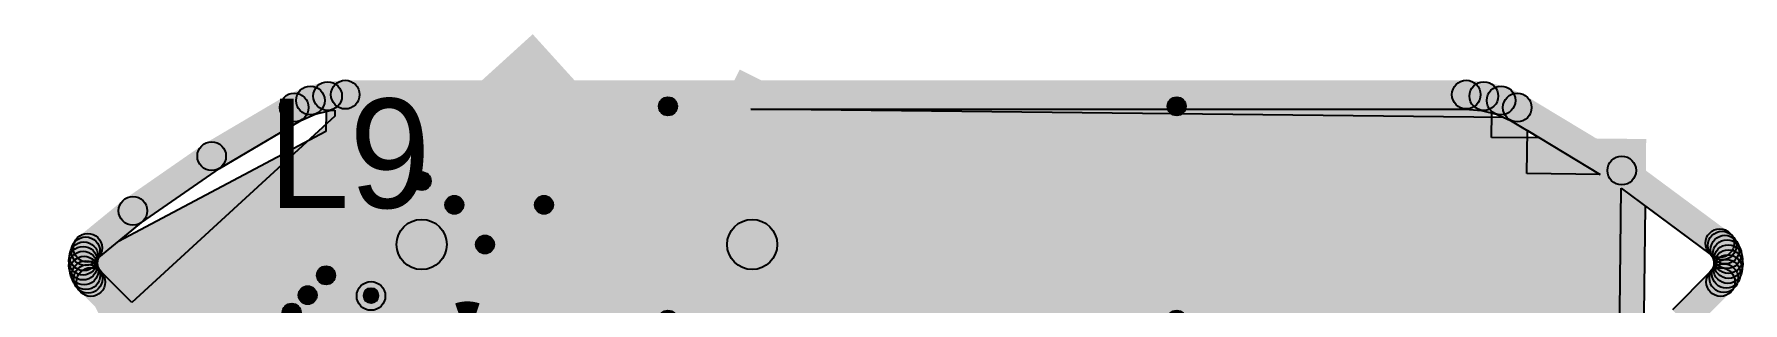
# Model space of a CAD drawing. Header units: millimetres. Extents: x -1.43 to 1.09, y -0.91 to 0.99.
# Drawn here: x -1.206 to -0.267, y 0.325 to 0.473 of the extents above; entities that cross this region are included whole.
import ezdxf

# ---------------------------------------------------------------- set-up
doc = ezdxf.new("R2010")
doc.units = ezdxf.units.MM
doc.header["$MEASUREMENT"] = 0
for name, color, linetype in [('InternalPlane1', 76, 'Continuous'), ('InternalPlane2', 16, 'Continuous'), ('KeepOutLayer', 6, 'Continuous'), ('TopLayer', 1, 'Continuous'), ('TopOverlay', 2, 'Continuous'), ('TopPaste', 8, 'Continuous'), ('TopSolder', 216, 'Continuous')]:
    doc.layers.add(name, color=color, linetype=linetype)

# ---------------------------------------------------------------- blocks, each defined once
blk = doc.blocks.new('P________0402__1005__3')
at = {"layer": 'TopLayer'}
for points in [[(-0.0315, 0.01181), (-0.00787, 0.01181), (-0.00787, -0.01181), (-0.0315, -0.01181)], [(0.00787, 0.01181), (0.0315, 0.01181), (0.0315, -0.01181), (0.00787, -0.01181)]]:
    blk.add_hatch(color=1, dxfattribs=at).paths.add_polyline_path(points)
at = {"layer": 'TopOverlay'}
h = blk.add_hatch(color=2, dxfattribs=at)
edge = h.paths.add_edge_path()
edge.add_arc((-0.04429, 0.02461), 0.005, 0, 360)
h = blk.add_hatch(color=2, dxfattribs=at)
edge = h.paths.add_edge_path()
edge.add_arc((-0.04429, 0.02461), 0.005, 0, 360)
for points in [[(0.04429, 0.02961), (0.04429, 0.01961), (-0.04429, 0.01961), (-0.04429, 0.02961)], [(-0.04929, 0.02461), (-0.03929, 0.02461), (-0.03929, -0.02461), (-0.04929, -0.02461)], [(0.03929, 0.02461), (0.04929, 0.02461), (0.04929, -0.02461), (0.03929, -0.02461)], [(0.04429, -0.01961), (0.04429, -0.02961), (-0.04429, -0.02961), (-0.04429, -0.01961)]]:
    blk.add_hatch(color=2, dxfattribs=at).paths.add_polyline_path(points)
h = blk.add_hatch(color=2, dxfattribs=at)
edge = h.paths.add_edge_path()
edge.add_arc((0.04429, 0.02461), 0.005, 0, 360)
h = blk.add_hatch(color=2, dxfattribs=at)
edge = h.paths.add_edge_path()
edge.add_arc((0.04429, 0.02461), 0.005, 0, 360)
h = blk.add_hatch(color=2, dxfattribs=at)
edge = h.paths.add_edge_path()
edge.add_arc((-0.04429, -0.02461), 0.005, 0, 360)
h = blk.add_hatch(color=2, dxfattribs=at)
edge = h.paths.add_edge_path()
edge.add_arc((-0.04429, -0.02461), 0.005, 0, 360)
h = blk.add_hatch(color=2, dxfattribs=at)
edge = h.paths.add_edge_path()
edge.add_arc((0.04429, -0.02461), 0.005, 0, 360)
h = blk.add_hatch(color=2, dxfattribs=at)
edge = h.paths.add_edge_path()
edge.add_arc((0.04429, -0.02461), 0.005, 0, 360)
at = {"layer": 'TopPaste'}
for points in [[(-0.0315, 0.01181), (-0.00787, 0.01181), (-0.00787, -0.01181), (-0.0315, -0.01181)], [(0.00787, 0.01181), (0.0315, 0.01181), (0.0315, -0.01181), (0.00787, -0.01181)]]:
    blk.add_hatch(color=8, dxfattribs=at).paths.add_polyline_path(points)
at = {"layer": 'TopSolder'}
for points in [[(-0.0315, 0.01181), (-0.00787, 0.01181), (-0.00787, -0.01181), (-0.0315, -0.01181)], [(0.00787, 0.01181), (0.0315, 0.01181), (0.0315, -0.01181), (0.00787, -0.01181)]]:
    blk.add_hatch(color=216, dxfattribs=at).paths.add_polyline_path(points)
at = {"layer": 'TopOverlay'}
for centre in [(-0.04429, 0.02461), (-0.04429, 0.02461), (0.04429, 0.02461), (0.04429, 0.02461), (-0.04429, -0.02461), (-0.04429, -0.02461), (0.04429, -0.02461), (0.04429, -0.02461)]:
    blk.add_circle(centre, 0.005, dxfattribs=at)
blk = doc.blocks.new('P________0402__1005__17')
at = {"layer": 'TopLayer'}
for points in [[(-0.0315, 0.01181), (-0.00787, 0.01181), (-0.00787, -0.01181), (-0.0315, -0.01181)], [(0.00787, 0.01181), (0.0315, 0.01181), (0.0315, -0.01181), (0.00787, -0.01181)]]:
    blk.add_hatch(color=1, dxfattribs=at).paths.add_polyline_path(points)
at = {"layer": 'TopOverlay'}
h = blk.add_hatch(color=2, dxfattribs=at)
edge = h.paths.add_edge_path()
edge.add_arc((-0.04429, 0.02461), 0.005, 0, 360)
h = blk.add_hatch(color=2, dxfattribs=at)
edge = h.paths.add_edge_path()
edge.add_arc((-0.04429, 0.02461), 0.005, 0, 360)
for points in [[(-0.04429, 0.01961), (-0.04429, 0.02961), (0.04429, 0.02961), (0.04429, 0.01961)], [(-0.04929, 0.02461), (-0.03929, 0.02461), (-0.03929, -0.02461), (-0.04929, -0.02461)], [(0.03929, 0.02461), (0.04929, 0.02461), (0.04929, -0.02461), (0.03929, -0.02461)], [(-0.04429, -0.02961), (-0.04429, -0.01961), (0.04429, -0.01961), (0.04429, -0.02961)]]:
    blk.add_hatch(color=2, dxfattribs=at).paths.add_polyline_path(points)
h = blk.add_hatch(color=2, dxfattribs=at)
edge = h.paths.add_edge_path()
edge.add_arc((0.04429, 0.02461), 0.005, 0, 360)
h = blk.add_hatch(color=2, dxfattribs=at)
edge = h.paths.add_edge_path()
edge.add_arc((0.04429, 0.02461), 0.005, 0, 360)
h = blk.add_hatch(color=2, dxfattribs=at)
edge = h.paths.add_edge_path()
edge.add_arc((-0.04429, -0.02461), 0.005, 0, 360)
h = blk.add_hatch(color=2, dxfattribs=at)
edge = h.paths.add_edge_path()
edge.add_arc((-0.04429, -0.02461), 0.005, 0, 360)
h = blk.add_hatch(color=2, dxfattribs=at)
edge = h.paths.add_edge_path()
edge.add_arc((0.04429, -0.02461), 0.005, 0, 360)
h = blk.add_hatch(color=2, dxfattribs=at)
edge = h.paths.add_edge_path()
edge.add_arc((0.04429, -0.02461), 0.005, 0, 360)
at = {"layer": 'TopPaste'}
for points in [[(-0.0315, 0.01181), (-0.00787, 0.01181), (-0.00787, -0.01181), (-0.0315, -0.01181)], [(0.00787, 0.01181), (0.0315, 0.01181), (0.0315, -0.01181), (0.00787, -0.01181)]]:
    blk.add_hatch(color=8, dxfattribs=at).paths.add_polyline_path(points)
at = {"layer": 'TopSolder'}
for points in [[(-0.0315, 0.01181), (-0.00787, 0.01181), (-0.00787, -0.01181), (-0.0315, -0.01181)], [(0.00787, 0.01181), (0.0315, 0.01181), (0.0315, -0.01181), (0.00787, -0.01181)]]:
    blk.add_hatch(color=216, dxfattribs=at).paths.add_polyline_path(points)
at = {"layer": 'TopOverlay'}
for centre in [(-0.04429, 0.02461), (-0.04429, 0.02461), (0.04429, 0.02461), (0.04429, 0.02461), (-0.04429, -0.02461), (-0.04429, -0.02461), (0.04429, -0.02461), (0.04429, -0.02461)]:
    blk.add_circle(centre, 0.005, dxfattribs=at)
blk = doc.blocks.new('P________0402__1005__18')
at = {"layer": 'TopLayer'}
for points in [[(-0.0315, 0.01181), (-0.00787, 0.01181), (-0.00787, -0.01181), (-0.0315, -0.01181)], [(0.00787, 0.01181), (0.0315, 0.01181), (0.0315, -0.01181), (0.00787, -0.01181)]]:
    blk.add_hatch(color=1, dxfattribs=at).paths.add_polyline_path(points)
at = {"layer": 'TopOverlay'}
h = blk.add_hatch(color=2, dxfattribs=at)
edge = h.paths.add_edge_path()
edge.add_arc((-0.04429, 0.02461), 0.005, 0, 360)
h = blk.add_hatch(color=2, dxfattribs=at)
edge = h.paths.add_edge_path()
edge.add_arc((-0.04429, 0.02461), 0.005, 0, 360)
for points in [[(0.04429, 0.02961), (0.04429, 0.01961), (-0.04429, 0.01961), (-0.04429, 0.02961)], [(-0.03929, -0.02461), (-0.04929, -0.02461), (-0.04929, 0.02461), (-0.03929, 0.02461)], [(0.04929, -0.02461), (0.03929, -0.02461), (0.03929, 0.02461), (0.04929, 0.02461)], [(0.04429, -0.01961), (0.04429, -0.02961), (-0.04429, -0.02961), (-0.04429, -0.01961)]]:
    blk.add_hatch(color=2, dxfattribs=at).paths.add_polyline_path(points)
h = blk.add_hatch(color=2, dxfattribs=at)
edge = h.paths.add_edge_path()
edge.add_arc((0.04429, 0.02461), 0.005, 0, 360)
h = blk.add_hatch(color=2, dxfattribs=at)
edge = h.paths.add_edge_path()
edge.add_arc((0.04429, 0.02461), 0.005, 0, 360)
h = blk.add_hatch(color=2, dxfattribs=at)
edge = h.paths.add_edge_path()
edge.add_arc((-0.04429, -0.02461), 0.005, 0, 360)
h = blk.add_hatch(color=2, dxfattribs=at)
edge = h.paths.add_edge_path()
edge.add_arc((-0.04429, -0.02461), 0.005, 0, 360)
h = blk.add_hatch(color=2, dxfattribs=at)
edge = h.paths.add_edge_path()
edge.add_arc((0.04429, -0.02461), 0.005, 0, 360)
h = blk.add_hatch(color=2, dxfattribs=at)
edge = h.paths.add_edge_path()
edge.add_arc((0.04429, -0.02461), 0.005, 0, 360)
at = {"layer": 'TopPaste'}
for points in [[(-0.0315, 0.01181), (-0.00787, 0.01181), (-0.00787, -0.01181), (-0.0315, -0.01181)], [(0.00787, 0.01181), (0.0315, 0.01181), (0.0315, -0.01181), (0.00787, -0.01181)]]:
    blk.add_hatch(color=8, dxfattribs=at).paths.add_polyline_path(points)
at = {"layer": 'TopSolder'}
for points in [[(-0.0315, 0.01181), (-0.00787, 0.01181), (-0.00787, -0.01181), (-0.0315, -0.01181)], [(0.00787, 0.01181), (0.0315, 0.01181), (0.0315, -0.01181), (0.00787, -0.01181)]]:
    blk.add_hatch(color=216, dxfattribs=at).paths.add_polyline_path(points)
at = {"layer": 'TopOverlay'}
for centre in [(-0.04429, 0.02461), (-0.04429, 0.02461), (0.04429, 0.02461), (0.04429, 0.02461), (-0.04429, -0.02461), (-0.04429, -0.02461), (0.04429, -0.02461), (0.04429, -0.02461)]:
    blk.add_circle(centre, 0.005, dxfattribs=at)
blk = doc.blocks.new('P________0402__1005__36')
at = {"layer": 'TopLayer'}
for points in [[(-0.0315, 0.01181), (-0.00787, 0.01181), (-0.00787, -0.01181), (-0.0315, -0.01181)], [(0.00787, 0.01181), (0.0315, 0.01181), (0.0315, -0.01181), (0.00787, -0.01181)]]:
    blk.add_hatch(color=1, dxfattribs=at).paths.add_polyline_path(points)
at = {"layer": 'TopOverlay'}
h = blk.add_hatch(color=2, dxfattribs=at)
edge = h.paths.add_edge_path()
edge.add_arc((-0.04429, 0.02461), 0.005, 0, 360)
h = blk.add_hatch(color=2, dxfattribs=at)
edge = h.paths.add_edge_path()
edge.add_arc((-0.04429, 0.02461), 0.005, 0, 360)
for points in [[(0.04429, 0.02961), (0.04429, 0.01961), (-0.04429, 0.01961), (-0.04429, 0.02961)], [(-0.03929, -0.02461), (-0.04929, -0.02461), (-0.04929, 0.02461), (-0.03929, 0.02461)], [(0.04929, -0.02461), (0.03929, -0.02461), (0.03929, 0.02461), (0.04929, 0.02461)], [(0.04429, -0.01961), (0.04429, -0.02961), (-0.04429, -0.02961), (-0.04429, -0.01961)]]:
    blk.add_hatch(color=2, dxfattribs=at).paths.add_polyline_path(points)
h = blk.add_hatch(color=2, dxfattribs=at)
edge = h.paths.add_edge_path()
edge.add_arc((0.04429, 0.02461), 0.005, 0, 360)
h = blk.add_hatch(color=2, dxfattribs=at)
edge = h.paths.add_edge_path()
edge.add_arc((0.04429, 0.02461), 0.005, 0, 360)
h = blk.add_hatch(color=2, dxfattribs=at)
edge = h.paths.add_edge_path()
edge.add_arc((-0.04429, -0.02461), 0.005, 0, 360)
h = blk.add_hatch(color=2, dxfattribs=at)
edge = h.paths.add_edge_path()
edge.add_arc((-0.04429, -0.02461), 0.005, 0, 360)
h = blk.add_hatch(color=2, dxfattribs=at)
edge = h.paths.add_edge_path()
edge.add_arc((0.04429, -0.02461), 0.005, 0, 360)
h = blk.add_hatch(color=2, dxfattribs=at)
edge = h.paths.add_edge_path()
edge.add_arc((0.04429, -0.02461), 0.005, 0, 360)
at = {"layer": 'TopPaste'}
for points in [[(-0.0315, 0.01181), (-0.00787, 0.01181), (-0.00787, -0.01181), (-0.0315, -0.01181)], [(0.00787, 0.01181), (0.0315, 0.01181), (0.0315, -0.01181), (0.00787, -0.01181)]]:
    blk.add_hatch(color=8, dxfattribs=at).paths.add_polyline_path(points)
at = {"layer": 'TopSolder'}
for points in [[(-0.0315, 0.01181), (-0.00787, 0.01181), (-0.00787, -0.01181), (-0.0315, -0.01181)], [(0.00787, 0.01181), (0.0315, 0.01181), (0.0315, -0.01181), (0.00787, -0.01181)]]:
    blk.add_hatch(color=216, dxfattribs=at).paths.add_polyline_path(points)
at = {"layer": 'TopOverlay'}
for centre in [(-0.04429, 0.02461), (-0.04429, 0.02461), (0.04429, 0.02461), (0.04429, 0.02461), (-0.04429, -0.02461), (-0.04429, -0.02461), (0.04429, -0.02461), (0.04429, -0.02461)]:
    blk.add_circle(centre, 0.005, dxfattribs=at)
blk = doc.blocks.new('_____________________58')
at = {"layer": 'TopLayer'}
for points in [[(-0.12992, 0.05118), (-0.07087, 0.05118), (-0.07087, -0.05118), (-0.12992, -0.05118)], [(0.07087, 0.05118), (0.12992, 0.05118), (0.12992, -0.05118), (0.07087, -0.05118)]]:
    blk.add_hatch(color=1, dxfattribs=at).paths.add_polyline_path(points)
at = {"layer": 'TopOverlay'}
h = blk.add_hatch(color=2, dxfattribs=at)
edge = h.paths.add_edge_path()
edge.add_arc((-0.13976, 0.05807), 0.005, 0, 360)
h = blk.add_hatch(color=2, dxfattribs=at)
edge = h.paths.add_edge_path()
edge.add_arc((-0.13976, 0.05807), 0.005, 0, 360)
for points in [[(-0.13476, -0.05906), (-0.14476, -0.05906), (-0.14476, 0.05807), (-0.13476, 0.05807)], [(-0.13976, 0.05307), (-0.13976, 0.06307), (0.13976, 0.06307), (0.13976, 0.05307)], [(0.14476, -0.05906), (0.13476, -0.05906), (0.13476, 0.05807), (0.14476, 0.05807)], [(-0.13976, -0.06406), (-0.13976, -0.05406), (0.13976, -0.05406), (0.13976, -0.06406)]]:
    blk.add_hatch(color=2, dxfattribs=at).paths.add_polyline_path(points)
h = blk.add_hatch(color=2, dxfattribs=at)
edge = h.paths.add_edge_path()
edge.add_arc((0.13976, 0.05807), 0.005, 0, 360)
h = blk.add_hatch(color=2, dxfattribs=at)
edge = h.paths.add_edge_path()
edge.add_arc((0.13976, 0.05807), 0.005, 0, 360)
h = blk.add_hatch(color=2, dxfattribs=at)
edge = h.paths.add_edge_path()
edge.add_arc((-0.13976, -0.05906), 0.005, 0, 360)
h = blk.add_hatch(color=2, dxfattribs=at)
edge = h.paths.add_edge_path()
edge.add_arc((-0.13976, -0.05906), 0.005, 0, 360)
h = blk.add_hatch(color=2, dxfattribs=at)
edge = h.paths.add_edge_path()
edge.add_arc((0.13976, -0.05906), 0.005, 0, 360)
h = blk.add_hatch(color=2, dxfattribs=at)
edge = h.paths.add_edge_path()
edge.add_arc((0.13976, -0.05906), 0.005, 0, 360)
at = {"layer": 'TopPaste'}
for points in [[(-0.12992, 0.05118), (-0.07087, 0.05118), (-0.07087, -0.05118), (-0.12992, -0.05118)], [(0.07087, 0.05118), (0.12992, 0.05118), (0.12992, -0.05118), (0.07087, -0.05118)]]:
    blk.add_hatch(color=8, dxfattribs=at).paths.add_polyline_path(points)
at = {"layer": 'TopSolder'}
for points in [[(-0.12992, 0.05118), (-0.07087, 0.05118), (-0.07087, -0.05118), (-0.12992, -0.05118)], [(0.07087, 0.05118), (0.12992, 0.05118), (0.12992, -0.05118), (0.07087, -0.05118)]]:
    blk.add_hatch(color=216, dxfattribs=at).paths.add_polyline_path(points)
at = {"layer": 'TopOverlay'}
for centre in [(-0.13976, 0.05807), (-0.13976, 0.05807), (0.13976, 0.05807), (0.13976, 0.05807), (-0.13976, -0.05906), (-0.13976, -0.05906), (0.13976, -0.05906), (0.13976, -0.05906)]:
    blk.add_circle(centre, 0.005, dxfattribs=at)

msp = doc.modelspace()

# ---------------------------------------------------------------- hatches: boundary and pattern name
at = {"layer": 'InternalPlane1'}
for points in [[(-1.06003, 0.42539), (-1.06634, 0.43981), (-1.05745, 0.4437), (-1.05114, 0.42928)], [(-1.05237, 0.42886), (-1.05622, 0.44412), (-1.04675, 0.44652), (-1.04289, 0.43125)], [(-1.04418, 0.43103), (-1.04547, 0.44673), (-1.0358, 0.44753), (-1.0345, 0.43183)], [(-1.03515, 0.4318), (-1.03515, 0.44755), (-0.41926, 0.44755), (-0.41926, 0.4318)], [(-0.41991, 0.43183), (-0.41862, 0.44753), (-0.40895, 0.44673), (-0.41024, 0.43103)], [(-0.41152, 0.43125), (-0.40767, 0.44652), (-0.39819, 0.44413), (-0.40205, 0.42886)], [(-0.40328, 0.42928), (-0.39697, 0.4437), (-0.38808, 0.43982), (-0.39439, 0.42539)], [(-1.10455, 0.39912), (-1.11254, 0.41269), (-1.06718, 0.43939), (-1.05919, 0.42581)], [(-1.0456, 0.43431), (-1.04686, 0.32018), (-0.38684, 0.3129), (-0.38558, 0.42703)], [(-0.39529, 0.42586), (-0.38717, 0.43935), (-0.32975, 0.40476), (-0.33788, 0.39127)], [(-1.18461, 0.34602), (-1.15485, 0.28975), (-0.99544, 0.37404), (-1.0252, 0.43031)], [(-1.14961, 0.29024), (-1.11325, 0.25064), (-0.9607, 0.39072), (-0.99707, 0.43031)], [(-1.14731, 0.36945), (-1.15628, 0.38239), (-1.11303, 0.41238), (-1.10406, 0.39944)], [(-0.3385, 0.39169), (-0.32913, 0.40435), (-0.27525, 0.36448), (-0.28462, 0.35182)], [(-0.81741, 0.40114), (-0.81867, 0.28702), (-0.33523, 0.28168), (-0.33397, 0.39581)], [(-1.17168, 0.34952), (-1.18164, 0.36172), (-1.15677, 0.38202), (-1.14681, 0.36982)], [(-1.17098, 0.34975), (-1.18457, 0.35771), (-1.18346, 0.3596), (-1.16987, 0.35164)], [(-0.28562, 0.35269), (-0.27426, 0.3636), (-0.27301, 0.3623), (-0.28437, 0.35139)], [(-0.28512, 0.3523), (-0.27226, 0.36139), (-0.27067, 0.35914), (-0.28354, 0.35006)], [(-0.28428, 0.35135), (-0.26993, 0.35785), (-0.2688, 0.35534), (-0.28314, 0.34885)], [(-1.18708, 0.34846), (-1.17133, 0.34858), (-1.17131, 0.34589), (-1.18706, 0.34577)], [(-1.17144, 0.34719), (-1.18697, 0.34985), (-1.18655, 0.35228), (-1.17103, 0.34962)], [(-1.1714, 0.34824), (-1.18618, 0.35366), (-1.18516, 0.35644), (-1.17038, 0.35102)], [(-1.18421, 0.20953), (-1.14785, 0.16993), (-0.99531, 0.31001), (-1.03167, 0.3496)], [(-0.28362, 0.35022), (-0.26832, 0.35397), (-0.26767, 0.3513), (-0.28296, 0.34755)], [(-0.26774, 0.34289), (-0.28334, 0.345), (-0.28298, 0.34773), (-0.26737, 0.34562)], [(-0.28318, 0.34901), (-0.26745, 0.34984), (-0.26731, 0.34709), (-0.28304, 0.34627)], [(-1.18692, 0.34433), (-1.17145, 0.34732), (-1.17093, 0.3446), (-1.18639, 0.34161)], [(-1.18597, 0.3402), (-1.17134, 0.34602), (-1.17033, 0.34348), (-1.18497, 0.33766)], [(-1.18436, 0.33646), (-1.17094, 0.34469), (-1.16973, 0.34271), (-1.18315, 0.33448)], [(-1.18243, 0.33349), (-1.17044, 0.3437), (-1.16894, 0.34193), (-1.18093, 0.33172)], [(-1.1805, 0.33126), (-1.16937, 0.3424), (-1.14844, 0.32147), (-1.15958, 0.31033)], [(-0.29484, 0.31033), (-0.30597, 0.32147), (-0.28505, 0.3424), (-0.27391, 0.33126)], [(-0.27341, 0.33181), (-0.28555, 0.34185), (-0.2838, 0.34397), (-0.27166, 0.33393)], [(-0.27084, 0.33513), (-0.28461, 0.34277), (-0.28328, 0.34516), (-0.26951, 0.33753)], [(-0.26892, 0.33888), (-0.28388, 0.34381), (-0.28302, 0.34641), (-0.26806, 0.34148)]]:
    msp.add_hatch(color=76, dxfattribs=at).paths.add_polyline_path(points)
h = msp.add_hatch(color=76, dxfattribs=at)
edge = h.paths.add_edge_path()
edge.add_arc((-1.0543, 0.43649), 0.00787, 0, 360)
h = msp.add_hatch(color=76, dxfattribs=at)
edge = h.paths.add_edge_path()
edge.add_arc((-1.0543, 0.43649), 0.00787, 0, 360)
h = msp.add_hatch(color=76, dxfattribs=at)
edge = h.paths.add_edge_path()
edge.add_arc((-1.04482, 0.43888), 0.00787, 0, 360)
h = msp.add_hatch(color=76, dxfattribs=at)
edge = h.paths.add_edge_path()
edge.add_arc((-1.04482, 0.43888), 0.00787, 0, 360)
h = msp.add_hatch(color=76, dxfattribs=at)
edge = h.paths.add_edge_path()
edge.add_arc((-1.03515, 0.43968), 0.00787, 0, 360)
h = msp.add_hatch(color=76, dxfattribs=at)
edge = h.paths.add_edge_path()
edge.add_arc((-1.03515, 0.43968), 0.00787, 0, 360)
h = msp.add_hatch(color=76, dxfattribs=at)
edge = h.paths.add_edge_path()
edge.add_arc((-0.41926, 0.43968), 0.00787, 0, 360)
h = msp.add_hatch(color=76, dxfattribs=at)
edge = h.paths.add_edge_path()
edge.add_arc((-0.41926, 0.43968), 0.00787, 0, 360)
h = msp.add_hatch(color=76, dxfattribs=at)
edge = h.paths.add_edge_path()
edge.add_arc((-0.40959, 0.43888), 0.00787, 0, 360)
h = msp.add_hatch(color=76, dxfattribs=at)
edge = h.paths.add_edge_path()
edge.add_arc((-0.40959, 0.43888), 0.00787, 0, 360)
h = msp.add_hatch(color=76, dxfattribs=at)
edge = h.paths.add_edge_path()
edge.add_arc((-0.40012, 0.43649), 0.00787, 0, 360)
h = msp.add_hatch(color=76, dxfattribs=at)
edge = h.paths.add_edge_path()
edge.add_arc((-0.40012, 0.43649), 0.00787, 0, 360)
h = msp.add_hatch(color=76, dxfattribs=at)
edge = h.paths.add_edge_path()
edge.add_arc((-1.06319, 0.4326), 0.00787, 0, 360)
h = msp.add_hatch(color=76, dxfattribs=at)
edge = h.paths.add_edge_path()
edge.add_arc((-1.06319, 0.4326), 0.00787, 0, 360)
h = msp.add_hatch(color=76, dxfattribs=at)
edge = h.paths.add_edge_path()
edge.add_arc((-0.39123, 0.4326), 0.00787, 0, 360)
h = msp.add_hatch(color=76, dxfattribs=at)
edge = h.paths.add_edge_path()
edge.add_arc((-0.39123, 0.4326), 0.00787, 0, 360)
h = msp.add_hatch(color=76, dxfattribs=at)
edge = h.paths.add_edge_path()
edge.add_arc((-1.10854, 0.40591), 0.00787, 0, 360)
h = msp.add_hatch(color=76, dxfattribs=at)
edge = h.paths.add_edge_path()
edge.add_arc((-1.10854, 0.40591), 0.00787, 0, 360)
h = msp.add_hatch(color=76, dxfattribs=at)
edge = h.paths.add_edge_path()
edge.add_arc((-0.33381, 0.39802), 0.00787, 0, 360)
h = msp.add_hatch(color=76, dxfattribs=at)
edge = h.paths.add_edge_path()
edge.add_arc((-0.33381, 0.39802), 0.00787, 0, 360)
h = msp.add_hatch(color=76, dxfattribs=at)
edge = h.paths.add_edge_path()
edge.add_arc((-1.15179, 0.37592), 0.00787, 0, 360)
h = msp.add_hatch(color=76, dxfattribs=at)
edge = h.paths.add_edge_path()
edge.add_arc((-1.15179, 0.37592), 0.00787, 0, 360)
h = msp.add_hatch(color=76, dxfattribs=at)
edge = h.paths.add_edge_path()
edge.add_arc((-1.17879, 0.35095), 0.00787, 0, 360)
h = msp.add_hatch(color=76, dxfattribs=at)
edge = h.paths.add_edge_path()
edge.add_arc((-1.17879, 0.35095), 0.00787, 0, 360)
h = msp.add_hatch(color=76, dxfattribs=at)
edge = h.paths.add_edge_path()
edge.add_arc((-1.17777, 0.35373), 0.00787, 0, 360)
h = msp.add_hatch(color=76, dxfattribs=at)
edge = h.paths.add_edge_path()
edge.add_arc((-1.17777, 0.35373), 0.00787, 0, 360)
h = msp.add_hatch(color=76, dxfattribs=at)
edge = h.paths.add_edge_path()
edge.add_arc((-1.17666, 0.35562), 0.00787, 0, 360)
h = msp.add_hatch(color=76, dxfattribs=at)
edge = h.paths.add_edge_path()
edge.add_arc((-1.17666, 0.35562), 0.00787, 0, 360)
h = msp.add_hatch(color=76, dxfattribs=at)
edge = h.paths.add_edge_path()
edge.add_arc((-0.27994, 0.35815), 0.00787, 0, 360)
h = msp.add_hatch(color=76, dxfattribs=at)
edge = h.paths.add_edge_path()
edge.add_arc((-0.27994, 0.35815), 0.00787, 0, 360)
h = msp.add_hatch(color=76, dxfattribs=at)
edge = h.paths.add_edge_path()
edge.add_arc((-0.27869, 0.35684), 0.00787, 0, 360)
h = msp.add_hatch(color=76, dxfattribs=at)
edge = h.paths.add_edge_path()
edge.add_arc((-0.27869, 0.35684), 0.00787, 0, 360)
h = msp.add_hatch(color=76, dxfattribs=at)
edge = h.paths.add_edge_path()
edge.add_arc((-0.2771, 0.3546), 0.00787, 0, 360)
h = msp.add_hatch(color=76, dxfattribs=at)
edge = h.paths.add_edge_path()
edge.add_arc((-0.2771, 0.3546), 0.00787, 0, 360)
h = msp.add_hatch(color=76, dxfattribs=at)
edge = h.paths.add_edge_path()
edge.add_arc((-0.27597, 0.3521), 0.00787, 0, 360)
h = msp.add_hatch(color=76, dxfattribs=at)
edge = h.paths.add_edge_path()
edge.add_arc((-0.27597, 0.3521), 0.00787, 0, 360)
h = msp.add_hatch(color=76, dxfattribs=at)
edge = h.paths.add_edge_path()
edge.add_arc((-0.27532, 0.34943), 0.00787, 0, 360)
h = msp.add_hatch(color=76, dxfattribs=at)
edge = h.paths.add_edge_path()
edge.add_arc((-0.27532, 0.34943), 0.00787, 0, 360)
h = msp.add_hatch(color=76, dxfattribs=at)
edge = h.paths.add_edge_path()
edge.add_arc((-1.1792, 0.34852), 0.00787, 0, 360)
h = msp.add_hatch(color=76, dxfattribs=at)
edge = h.paths.add_edge_path()
edge.add_arc((-1.1792, 0.34852), 0.00787, 0, 360)
h = msp.add_hatch(color=76, dxfattribs=at)
edge = h.paths.add_edge_path()
edge.add_arc((-1.17918, 0.34583), 0.00787, 0, 360)
h = msp.add_hatch(color=76, dxfattribs=at)
edge = h.paths.add_edge_path()
edge.add_arc((-1.17918, 0.34583), 0.00787, 0, 360)
h = msp.add_hatch(color=76, dxfattribs=at)
edge = h.paths.add_edge_path()
edge.add_arc((-1.17866, 0.34311), 0.00787, 0, 360)
h = msp.add_hatch(color=76, dxfattribs=at)
edge = h.paths.add_edge_path()
edge.add_arc((-1.17866, 0.34311), 0.00787, 0, 360)
h = msp.add_hatch(color=76, dxfattribs=at)
edge = h.paths.add_edge_path()
edge.add_arc((-1.17765, 0.34057), 0.00787, 0, 360)
h = msp.add_hatch(color=76, dxfattribs=at)
edge = h.paths.add_edge_path()
edge.add_arc((-1.17765, 0.34057), 0.00787, 0, 360)
h = msp.add_hatch(color=76, dxfattribs=at)
edge = h.paths.add_edge_path()
edge.add_arc((-0.2764, 0.34135), 0.00787, 0, 360)
h = msp.add_hatch(color=76, dxfattribs=at)
edge = h.paths.add_edge_path()
edge.add_arc((-0.2764, 0.34135), 0.00787, 0, 360)
h = msp.add_hatch(color=76, dxfattribs=at)
edge = h.paths.add_edge_path()
edge.add_arc((-0.27554, 0.34395), 0.00787, 0, 360)
h = msp.add_hatch(color=76, dxfattribs=at)
edge = h.paths.add_edge_path()
edge.add_arc((-0.27554, 0.34395), 0.00787, 0, 360)
h = msp.add_hatch(color=76, dxfattribs=at)
edge = h.paths.add_edge_path()
edge.add_arc((-0.27517, 0.34668), 0.00787, 0, 360)
h = msp.add_hatch(color=76, dxfattribs=at)
edge = h.paths.add_edge_path()
edge.add_arc((-0.27517, 0.34668), 0.00787, 0, 360)
h = msp.add_hatch(color=76, dxfattribs=at)
edge = h.paths.add_edge_path()
edge.add_arc((-1.17644, 0.33859), 0.00787, 0, 360)
h = msp.add_hatch(color=76, dxfattribs=at)
edge = h.paths.add_edge_path()
edge.add_arc((-1.17644, 0.33859), 0.00787, 0, 360)
h = msp.add_hatch(color=76, dxfattribs=at)
edge = h.paths.add_edge_path()
edge.add_arc((-1.17493, 0.33683), 0.00787, 0, 360)
h = msp.add_hatch(color=76, dxfattribs=at)
edge = h.paths.add_edge_path()
edge.add_arc((-1.17493, 0.33683), 0.00787, 0, 360)
h = msp.add_hatch(color=76, dxfattribs=at)
edge = h.paths.add_edge_path()
edge.add_arc((-0.27948, 0.33683), 0.00787, 0, 360)
h = msp.add_hatch(color=76, dxfattribs=at)
edge = h.paths.add_edge_path()
edge.add_arc((-0.27948, 0.33683), 0.00787, 0, 360)
h = msp.add_hatch(color=76, dxfattribs=at)
edge = h.paths.add_edge_path()
edge.add_arc((-0.27773, 0.33895), 0.00787, 0, 360)
h = msp.add_hatch(color=76, dxfattribs=at)
edge = h.paths.add_edge_path()
edge.add_arc((-0.27773, 0.33895), 0.00787, 0, 360)
at = {"layer": 'InternalPlane2'}
for points in [[(-1.06003, 0.42539), (-1.06634, 0.43981), (-1.05745, 0.4437), (-1.05114, 0.42928)], [(-1.05237, 0.42886), (-1.05622, 0.44412), (-1.04675, 0.44652), (-1.04289, 0.43125)], [(-1.04418, 0.43103), (-1.04547, 0.44673), (-1.0358, 0.44753), (-1.0345, 0.43183)], [(-1.04074, 0.44246), (-1.04203, 0.32566), (-0.40643, 0.31865), (-0.40514, 0.43545)], [(-1.03515, 0.4318), (-1.03515, 0.44755), (-0.41926, 0.44755), (-0.41926, 0.4318)], [(-0.41991, 0.43183), (-0.41862, 0.44753), (-0.40895, 0.44673), (-0.41024, 0.43103)], [(-0.41152, 0.43125), (-0.40767, 0.44652), (-0.39819, 0.44413), (-0.40205, 0.42886)], [(-0.40328, 0.42928), (-0.39697, 0.4437), (-0.38808, 0.43982), (-0.39439, 0.42539)], [(-1.16604, 0.31302), (-1.10576, 0.24737), (-0.97168, 0.37049), (-1.03197, 0.43615)], [(-1.10455, 0.39912), (-1.11254, 0.41269), (-1.06718, 0.43939), (-1.05919, 0.42581)], [(-0.39529, 0.42586), (-0.38717, 0.43935), (-0.32975, 0.40476), (-0.33788, 0.39127)], [(-0.95598, 0.42232), (-0.95727, 0.30552), (-0.32167, 0.29851), (-0.32038, 0.41531)], [(-1.14731, 0.36945), (-1.15628, 0.38239), (-1.11303, 0.41238), (-1.10406, 0.39944)], [(-0.81553, 0.40735), (-0.81682, 0.29055), (-0.33639, 0.28525), (-0.3351, 0.40205)], [(-0.3385, 0.39169), (-0.32913, 0.40435), (-0.27525, 0.36448), (-0.28462, 0.35182)], [(-1.17168, 0.34952), (-1.18164, 0.36172), (-1.15677, 0.38202), (-1.14681, 0.36982)], [(-1.17098, 0.34975), (-1.18457, 0.35771), (-1.18346, 0.3596), (-1.16987, 0.35164)], [(-0.28562, 0.35269), (-0.27426, 0.3636), (-0.27301, 0.3623), (-0.28437, 0.35139)], [(-0.28512, 0.3523), (-0.27226, 0.36139), (-0.27067, 0.35914), (-0.28354, 0.35006)], [(-0.28428, 0.35135), (-0.26993, 0.35785), (-0.2688, 0.35534), (-0.28314, 0.34885)], [(-1.18708, 0.34846), (-1.17133, 0.34858), (-1.17131, 0.34589), (-1.18706, 0.34577)], [(-1.17144, 0.34719), (-1.18697, 0.34985), (-1.18655, 0.35228), (-1.17103, 0.34962)], [(-1.1714, 0.34824), (-1.18618, 0.35366), (-1.18516, 0.35644), (-1.17038, 0.35102)], [(-1.18603, 0.21183), (-1.14967, 0.17223), (-0.99713, 0.31231), (-1.03349, 0.35191)], [(-0.28362, 0.35022), (-0.26832, 0.35397), (-0.26767, 0.3513), (-0.28296, 0.34755)], [(-0.26774, 0.34289), (-0.28334, 0.345), (-0.28298, 0.34773), (-0.26737, 0.34562)], [(-0.28318, 0.34901), (-0.26745, 0.34984), (-0.26731, 0.34709), (-0.28304, 0.34627)], [(-1.18692, 0.34433), (-1.17145, 0.34732), (-1.17093, 0.3446), (-1.18639, 0.34161)], [(-1.18597, 0.3402), (-1.17134, 0.34602), (-1.17033, 0.34348), (-1.18497, 0.33766)], [(-1.18436, 0.33646), (-1.17094, 0.34469), (-1.16973, 0.34271), (-1.18315, 0.33448)], [(-1.18243, 0.33349), (-1.17044, 0.3437), (-1.16894, 0.34193), (-1.18093, 0.33172)], [(-1.1805, 0.33126), (-1.16937, 0.3424), (-1.14844, 0.32147), (-1.15958, 0.31033)], [(-0.29484, 0.31033), (-0.30597, 0.32147), (-0.28505, 0.3424), (-0.27391, 0.33126)], [(-0.27341, 0.33181), (-0.28555, 0.34185), (-0.2838, 0.34397), (-0.27166, 0.33393)], [(-0.27084, 0.33513), (-0.28461, 0.34277), (-0.28328, 0.34516), (-0.26951, 0.33753)], [(-0.26892, 0.33888), (-0.28388, 0.34381), (-0.28302, 0.34641), (-0.26806, 0.34148)]]:
    msp.add_hatch(color=16, dxfattribs=at).paths.add_polyline_path(points)
h = msp.add_hatch(color=16, dxfattribs=at)
edge = h.paths.add_edge_path()
edge.add_arc((-1.0543, 0.43649), 0.00787, 0, 360)
h = msp.add_hatch(color=16, dxfattribs=at)
edge = h.paths.add_edge_path()
edge.add_arc((-1.0543, 0.43649), 0.00787, 0, 360)
h = msp.add_hatch(color=16, dxfattribs=at)
edge = h.paths.add_edge_path()
edge.add_arc((-1.04482, 0.43888), 0.00787, 0, 360)
h = msp.add_hatch(color=16, dxfattribs=at)
edge = h.paths.add_edge_path()
edge.add_arc((-1.04482, 0.43888), 0.00787, 0, 360)
h = msp.add_hatch(color=16, dxfattribs=at)
edge = h.paths.add_edge_path()
edge.add_arc((-1.03515, 0.43968), 0.00787, 0, 360)
h = msp.add_hatch(color=16, dxfattribs=at)
edge = h.paths.add_edge_path()
edge.add_arc((-1.03515, 0.43968), 0.00787, 0, 360)
h = msp.add_hatch(color=16, dxfattribs=at)
edge = h.paths.add_edge_path()
edge.add_arc((-0.41926, 0.43968), 0.00787, 0, 360)
h = msp.add_hatch(color=16, dxfattribs=at)
edge = h.paths.add_edge_path()
edge.add_arc((-0.41926, 0.43968), 0.00787, 0, 360)
h = msp.add_hatch(color=16, dxfattribs=at)
edge = h.paths.add_edge_path()
edge.add_arc((-0.40959, 0.43888), 0.00787, 0, 360)
h = msp.add_hatch(color=16, dxfattribs=at)
edge = h.paths.add_edge_path()
edge.add_arc((-0.40959, 0.43888), 0.00787, 0, 360)
h = msp.add_hatch(color=16, dxfattribs=at)
edge = h.paths.add_edge_path()
edge.add_arc((-0.40012, 0.43649), 0.00787, 0, 360)
h = msp.add_hatch(color=16, dxfattribs=at)
edge = h.paths.add_edge_path()
edge.add_arc((-0.40012, 0.43649), 0.00787, 0, 360)
h = msp.add_hatch(color=16, dxfattribs=at)
edge = h.paths.add_edge_path()
edge.add_arc((-1.06319, 0.4326), 0.00787, 0, 360)
h = msp.add_hatch(color=16, dxfattribs=at)
edge = h.paths.add_edge_path()
edge.add_arc((-1.06319, 0.4326), 0.00787, 0, 360)
h = msp.add_hatch(color=16, dxfattribs=at)
edge = h.paths.add_edge_path()
edge.add_arc((-0.39123, 0.4326), 0.00787, 0, 360)
h = msp.add_hatch(color=16, dxfattribs=at)
edge = h.paths.add_edge_path()
edge.add_arc((-0.39123, 0.4326), 0.00787, 0, 360)
h = msp.add_hatch(color=16, dxfattribs=at)
edge = h.paths.add_edge_path()
edge.add_arc((-1.10854, 0.40591), 0.00787, 0, 360)
h = msp.add_hatch(color=16, dxfattribs=at)
edge = h.paths.add_edge_path()
edge.add_arc((-1.10854, 0.40591), 0.00787, 0, 360)
h = msp.add_hatch(color=16, dxfattribs=at)
edge = h.paths.add_edge_path()
edge.add_arc((-0.33381, 0.39802), 0.00787, 0, 360)
h = msp.add_hatch(color=16, dxfattribs=at)
edge = h.paths.add_edge_path()
edge.add_arc((-0.33381, 0.39802), 0.00787, 0, 360)
h = msp.add_hatch(color=16, dxfattribs=at)
edge = h.paths.add_edge_path()
edge.add_arc((-1.15179, 0.37592), 0.00787, 0, 360)
h = msp.add_hatch(color=16, dxfattribs=at)
edge = h.paths.add_edge_path()
edge.add_arc((-1.15179, 0.37592), 0.00787, 0, 360)
h = msp.add_hatch(color=16, dxfattribs=at)
edge = h.paths.add_edge_path()
edge.add_arc((-1.17879, 0.35095), 0.00787, 0, 360)
h = msp.add_hatch(color=16, dxfattribs=at)
edge = h.paths.add_edge_path()
edge.add_arc((-1.17879, 0.35095), 0.00787, 0, 360)
h = msp.add_hatch(color=16, dxfattribs=at)
edge = h.paths.add_edge_path()
edge.add_arc((-1.17777, 0.35373), 0.00787, 0, 360)
h = msp.add_hatch(color=16, dxfattribs=at)
edge = h.paths.add_edge_path()
edge.add_arc((-1.17777, 0.35373), 0.00787, 0, 360)
h = msp.add_hatch(color=16, dxfattribs=at)
edge = h.paths.add_edge_path()
edge.add_arc((-1.17666, 0.35562), 0.00787, 0, 360)
h = msp.add_hatch(color=16, dxfattribs=at)
edge = h.paths.add_edge_path()
edge.add_arc((-1.17666, 0.35562), 0.00787, 0, 360)
h = msp.add_hatch(color=16, dxfattribs=at)
edge = h.paths.add_edge_path()
edge.add_arc((-0.27994, 0.35815), 0.00787, 0, 360)
h = msp.add_hatch(color=16, dxfattribs=at)
edge = h.paths.add_edge_path()
edge.add_arc((-0.27994, 0.35815), 0.00787, 0, 360)
h = msp.add_hatch(color=16, dxfattribs=at)
edge = h.paths.add_edge_path()
edge.add_arc((-0.27869, 0.35684), 0.00787, 0, 360)
h = msp.add_hatch(color=16, dxfattribs=at)
edge = h.paths.add_edge_path()
edge.add_arc((-0.27869, 0.35684), 0.00787, 0, 360)
h = msp.add_hatch(color=16, dxfattribs=at)
edge = h.paths.add_edge_path()
edge.add_arc((-0.2771, 0.3546), 0.00787, 0, 360)
h = msp.add_hatch(color=16, dxfattribs=at)
edge = h.paths.add_edge_path()
edge.add_arc((-0.2771, 0.3546), 0.00787, 0, 360)
h = msp.add_hatch(color=16, dxfattribs=at)
edge = h.paths.add_edge_path()
edge.add_arc((-0.27597, 0.3521), 0.00787, 0, 360)
h = msp.add_hatch(color=16, dxfattribs=at)
edge = h.paths.add_edge_path()
edge.add_arc((-0.27597, 0.3521), 0.00787, 0, 360)
h = msp.add_hatch(color=16, dxfattribs=at)
edge = h.paths.add_edge_path()
edge.add_arc((-0.27532, 0.34943), 0.00787, 0, 360)
h = msp.add_hatch(color=16, dxfattribs=at)
edge = h.paths.add_edge_path()
edge.add_arc((-0.27532, 0.34943), 0.00787, 0, 360)
h = msp.add_hatch(color=16, dxfattribs=at)
edge = h.paths.add_edge_path()
edge.add_arc((-1.1792, 0.34852), 0.00787, 0, 360)
h = msp.add_hatch(color=16, dxfattribs=at)
edge = h.paths.add_edge_path()
edge.add_arc((-1.1792, 0.34852), 0.00787, 0, 360)
h = msp.add_hatch(color=16, dxfattribs=at)
edge = h.paths.add_edge_path()
edge.add_arc((-1.17918, 0.34583), 0.00787, 0, 360)
h = msp.add_hatch(color=16, dxfattribs=at)
edge = h.paths.add_edge_path()
edge.add_arc((-1.17918, 0.34583), 0.00787, 0, 360)
h = msp.add_hatch(color=16, dxfattribs=at)
edge = h.paths.add_edge_path()
edge.add_arc((-1.17866, 0.34311), 0.00787, 0, 360)
h = msp.add_hatch(color=16, dxfattribs=at)
edge = h.paths.add_edge_path()
edge.add_arc((-1.17866, 0.34311), 0.00787, 0, 360)
h = msp.add_hatch(color=16, dxfattribs=at)
edge = h.paths.add_edge_path()
edge.add_arc((-1.17765, 0.34057), 0.00787, 0, 360)
h = msp.add_hatch(color=16, dxfattribs=at)
edge = h.paths.add_edge_path()
edge.add_arc((-1.17765, 0.34057), 0.00787, 0, 360)
h = msp.add_hatch(color=16, dxfattribs=at)
edge = h.paths.add_edge_path()
edge.add_arc((-0.2764, 0.34135), 0.00787, 0, 360)
h = msp.add_hatch(color=16, dxfattribs=at)
edge = h.paths.add_edge_path()
edge.add_arc((-0.2764, 0.34135), 0.00787, 0, 360)
h = msp.add_hatch(color=16, dxfattribs=at)
edge = h.paths.add_edge_path()
edge.add_arc((-0.27554, 0.34395), 0.00787, 0, 360)
h = msp.add_hatch(color=16, dxfattribs=at)
edge = h.paths.add_edge_path()
edge.add_arc((-0.27554, 0.34395), 0.00787, 0, 360)
h = msp.add_hatch(color=16, dxfattribs=at)
edge = h.paths.add_edge_path()
edge.add_arc((-0.27517, 0.34668), 0.00787, 0, 360)
h = msp.add_hatch(color=16, dxfattribs=at)
edge = h.paths.add_edge_path()
edge.add_arc((-0.27517, 0.34668), 0.00787, 0, 360)
h = msp.add_hatch(color=16, dxfattribs=at)
edge = h.paths.add_edge_path()
edge.add_arc((-1.17644, 0.33859), 0.00787, 0, 360)
h = msp.add_hatch(color=16, dxfattribs=at)
edge = h.paths.add_edge_path()
edge.add_arc((-1.17644, 0.33859), 0.00787, 0, 360)
h = msp.add_hatch(color=16, dxfattribs=at)
edge = h.paths.add_edge_path()
edge.add_arc((-1.17493, 0.33683), 0.00787, 0, 360)
h = msp.add_hatch(color=16, dxfattribs=at)
edge = h.paths.add_edge_path()
edge.add_arc((-1.17493, 0.33683), 0.00787, 0, 360)
h = msp.add_hatch(color=16, dxfattribs=at)
edge = h.paths.add_edge_path()
edge.add_arc((-0.27948, 0.33683), 0.00787, 0, 360)
h = msp.add_hatch(color=16, dxfattribs=at)
edge = h.paths.add_edge_path()
edge.add_arc((-0.27948, 0.33683), 0.00787, 0, 360)
h = msp.add_hatch(color=16, dxfattribs=at)
edge = h.paths.add_edge_path()
edge.add_arc((-0.27773, 0.33895), 0.00787, 0, 360)
h = msp.add_hatch(color=16, dxfattribs=at)
edge = h.paths.add_edge_path()
edge.add_arc((-0.27773, 0.33895), 0.00787, 0, 360)
at = {"layer": 'KeepOutLayer'}
for points in [[(-1.15493, 0.16798), (-0.88101, 0.41649), (-0.93215, 0.47285), (-1.20606, 0.22434)], [(-0.87591, 0.33845), (-0.40872, 0.105), (-0.35126, 0.22), (-0.81845, 0.45345)], [(-0.95142, 0.30955), (-0.42915, 0.30955), (-0.42915, 0.4381), (-0.95142, 0.4381)]]:
    msp.add_hatch(color=6, dxfattribs=at).paths.add_polyline_path(points)
at = {"layer": 'TopLayer'}
h = msp.add_hatch(color=1, dxfattribs=at)
edge = h.paths.add_edge_path()
edge.add_arc((-0.99316, 0.35744), 0.01378, 0, 360)
for points in [[(-0.99316, 0.34366), (-0.99316, 0.37122), (-0.8116, 0.37122), (-0.8116, 0.34366)], [(-1.03862, 0.30042), (-1.04976, 0.31155), (-1.02657, 0.33474), (-1.01543, 0.32361)], [(-1.01706, 0.32918), (-1.02494, 0.32918), (-1.02494, 0.3296), (-1.01706, 0.3296)]]:
    msp.add_hatch(color=1, dxfattribs=at).paths.add_polyline_path(points)
h = msp.add_hatch(color=1, dxfattribs=at)
edge = h.paths.add_edge_path()
edge.add_arc((-0.8116, 0.35744), 0.01378, 0, 360)
h = msp.add_hatch(color=1, dxfattribs=at)
edge = h.paths.add_edge_path()
edge.add_arc((-1.021, 0.32918), 0.00787, 0, 360)
h = msp.add_hatch(color=1, dxfattribs=at)
edge = h.paths.add_edge_path()
edge.add_arc((-1.021, 0.3296), 0.00394, 0, 360)
h = msp.add_hatch(color=1, dxfattribs=at)
edge = h.paths.add_edge_path()
edge.add_arc((-1.021, 0.32918), 0.00394, 0, 360)

# ---------------------------------------------------------------- linework, layer by layer
at = {"layer": 'InternalPlane1'}
for p, q in [((-1.10426, 0.39921), (-1.05957, 0.42551)), ((-1.05957, 0.42551), (-1.05171, 0.42895)), ((-1.05171, 0.42895), (-1.04565, 0.43048)), ((-1.04565, 0.43048), (-1.04577, 0.41944)), ((-0.39864, 0.42717), (-0.81224, 0.43174)), ((-0.81224, 0.43174), (-0.41959, 0.43174)), ((-0.41959, 0.43174), (-0.4109, 0.43102)), ((-0.4109, 0.43102), (-0.4027, 0.42895)), ((-0.4027, 0.42895), (-0.39864, 0.42717)), ((-1.04577, 0.41944), (-1.15977, 0.35916)), ((-0.38592, 0.39638), (-0.38566, 0.41997)), ((-0.38566, 0.41997), (-0.34575, 0.39594)), ((-1.14701, 0.36957), (-1.10426, 0.39921)), ((-0.34575, 0.39594), (-0.38592, 0.39638)), ((-0.33523, 0.28168), (-0.33405, 0.38832)), ((-0.33405, 0.38832), (-0.2852, 0.35216)), ((-1.15977, 0.35916), (-1.14701, 0.36957)), ((-0.2852, 0.35216), (-0.28483, 0.35177)), ((-0.28483, 0.35177), (-0.28403, 0.35064)), ((-0.28403, 0.35064), (-0.28351, 0.34949)), ((-0.28351, 0.34949), (-0.28321, 0.34826)), ((-0.28321, 0.34826), (-0.28314, 0.34701)), ((-0.28536, 0.34218), (-0.30602, 0.32152)), ((-0.28432, 0.34344), (-0.28536, 0.34218)), ((-0.28371, 0.34454), (-0.28432, 0.34344)), ((-0.28331, 0.34574), (-0.28371, 0.34454)), ((-0.28314, 0.34701), (-0.28331, 0.34574))]:
    msp.add_line(p, q, dxfattribs=at)
at = {"layer": 'InternalPlane1', "const_width": 0.00787}
msp.add_lwpolyline([(-0.97348, 0.32138, -0.167343), (-0.96259, 0.32138)], format="xyb", dxfattribs=at)
at = {"layer": 'InternalPlane1'}
for centre in [(-1.0543, 0.43649), (-1.0543, 0.43649), (-1.04482, 0.43888), (-1.04482, 0.43888), (-1.03515, 0.43968), (-1.03515, 0.43968), (-0.41926, 0.43968), (-0.41926, 0.43968), (-0.40959, 0.43888), (-0.40959, 0.43888), (-0.40012, 0.43649), (-0.40012, 0.43649), (-1.06319, 0.4326), (-1.06319, 0.4326), (-0.39123, 0.4326), (-0.39123, 0.4326), (-1.10854, 0.40591), (-1.10854, 0.40591), (-0.33381, 0.39802), (-0.33381, 0.39802), (-1.15179, 0.37592), (-1.15179, 0.37592), (-1.17879, 0.35095), (-1.17879, 0.35095), (-1.17777, 0.35373), (-1.17777, 0.35373), (-1.17666, 0.35562), (-1.17666, 0.35562), (-0.27994, 0.35815), (-0.27994, 0.35815), (-0.27869, 0.35684), (-0.27869, 0.35684), (-0.2771, 0.3546), (-0.2771, 0.3546), (-0.27597, 0.3521), (-0.27597, 0.3521), (-0.27532, 0.34943), (-0.27532, 0.34943), (-1.1792, 0.34852), (-1.1792, 0.34852), (-1.17918, 0.34583), (-1.17918, 0.34583), (-1.17866, 0.34311), (-1.17866, 0.34311), (-1.17765, 0.34057), (-1.17765, 0.34057), (-0.2764, 0.34135), (-0.2764, 0.34135), (-0.27554, 0.34395), (-0.27554, 0.34395), (-0.27517, 0.34668), (-0.27517, 0.34668), (-1.17644, 0.33859), (-1.17644, 0.33859), (-1.17493, 0.33683), (-1.17493, 0.33683), (-0.27948, 0.33683), (-0.27948, 0.33683), (-0.27773, 0.33895), (-0.27773, 0.33895)]:
    msp.add_circle(centre, 0.00787, dxfattribs=at)
at = {"layer": 'InternalPlane2'}
for p, q in [((-1.0409, 0.42794), (-1.15241, 0.32554)), ((-1.10426, 0.39921), (-1.05957, 0.42551)), ((-1.05957, 0.42551), (-1.05171, 0.42895)), ((-1.05171, 0.42895), (-1.04352, 0.43102)), ((-1.04352, 0.43102), (-1.04086, 0.43124)), ((-1.04086, 0.43124), (-1.0409, 0.42794)), ((-0.40535, 0.41624), (-0.40521, 0.42958)), ((-0.40521, 0.42958), (-0.4027, 0.42895)), ((-0.4027, 0.42895), (-0.39489, 0.42553)), ((-0.39489, 0.42553), (-0.37898, 0.41595)), ((-0.37898, 0.41595), (-0.40535, 0.41624)), ((-1.14701, 0.36957), (-1.10426, 0.39921)), ((-0.32167, 0.29851), (-0.32079, 0.3785)), ((-0.32079, 0.3785), (-0.2852, 0.35216)), ((-1.17053, 0.35037), (-1.14701, 0.36957)), ((-1.17126, 0.34788), (-1.17108, 0.3489)), ((-1.17125, 0.34662), (-1.17126, 0.34788)), ((-1.17108, 0.3489), (-1.17056, 0.35033)), ((-1.17056, 0.35033), (-1.17053, 0.35037)), ((-0.2852, 0.35216), (-0.28483, 0.35177)), ((-0.28483, 0.35177), (-0.28403, 0.35064)), ((-0.28403, 0.35064), (-0.28351, 0.34949)), ((-0.28351, 0.34949), (-0.28321, 0.34826)), ((-0.28321, 0.34826), (-0.28314, 0.34701)), ((-1.171, 0.34535), (-1.17125, 0.34662)), ((-1.17052, 0.34414), (-1.171, 0.34535)), ((-1.16999, 0.34327), (-1.17052, 0.34414)), ((-1.16909, 0.34222), (-1.16999, 0.34327)), ((-1.15241, 0.32554), (-1.16909, 0.34222)), ((-0.28536, 0.34218), (-0.30602, 0.32152)), ((-0.28432, 0.34344), (-0.28536, 0.34218)), ((-0.28371, 0.34454), (-0.28432, 0.34344)), ((-0.28331, 0.34574), (-0.28371, 0.34454)), ((-0.28314, 0.34701), (-0.28331, 0.34574))]:
    msp.add_line(p, q, dxfattribs=at)
for centre in [(-1.0543, 0.43649), (-1.0543, 0.43649), (-1.04482, 0.43888), (-1.04482, 0.43888), (-1.03515, 0.43968), (-1.03515, 0.43968), (-0.41926, 0.43968), (-0.41926, 0.43968), (-0.40959, 0.43888), (-0.40959, 0.43888), (-0.40012, 0.43649), (-0.40012, 0.43649), (-1.06319, 0.4326), (-1.06319, 0.4326), (-0.39123, 0.4326), (-0.39123, 0.4326), (-1.10854, 0.40591), (-1.10854, 0.40591), (-0.33381, 0.39802), (-0.33381, 0.39802), (-1.15179, 0.37592), (-1.15179, 0.37592), (-1.17879, 0.35095), (-1.17879, 0.35095), (-1.17777, 0.35373), (-1.17777, 0.35373), (-1.17666, 0.35562), (-1.17666, 0.35562), (-0.27994, 0.35815), (-0.27994, 0.35815), (-0.27869, 0.35684), (-0.27869, 0.35684), (-0.2771, 0.3546), (-0.2771, 0.3546), (-0.27597, 0.3521), (-0.27597, 0.3521), (-0.27532, 0.34943), (-0.27532, 0.34943), (-1.1792, 0.34852), (-1.1792, 0.34852), (-1.17918, 0.34583), (-1.17918, 0.34583), (-1.17866, 0.34311), (-1.17866, 0.34311), (-1.17765, 0.34057), (-1.17765, 0.34057), (-0.2764, 0.34135), (-0.2764, 0.34135), (-0.27554, 0.34395), (-0.27554, 0.34395), (-0.27517, 0.34668), (-0.27517, 0.34668), (-1.17644, 0.33859), (-1.17644, 0.33859), (-1.17493, 0.33683), (-1.17493, 0.33683), (-0.27948, 0.33683), (-0.27948, 0.33683), (-0.27773, 0.33895), (-0.27773, 0.33895)]:
    msp.add_circle(centre, 0.00787, dxfattribs=at)
at = {"layer": 'TopLayer'}
for centre, radius in [((-0.99316, 0.35744), 0.01378), ((-0.8116, 0.35744), 0.01378), ((-1.021, 0.32918), 0.00787), ((-1.021, 0.3296), 0.00394), ((-1.021, 0.32918), 0.00394)]:
    msp.add_circle(centre, radius, dxfattribs=at)

# ---------------------------------------------------------------- block references
msp.add_blockref('_____________________58', (-0.71811, 0.3752))
for name, p, rotation in [('P________0402__1005__18', (-1.00708, 0.34352), 225), ('P________0402__1005__17', (-0.95058, 0.33493), 90), ('P________0402__1005__3', (-1.03178, 0.29177), 135), ('P________0402__1005__36', (-1.0785, 0.27133), 225)]:
    msp.add_blockref(name, p, dxfattribs=dict(rotation=rotation))

# ---------------------------------------------------------------- texts
at = {"layer": 'TopOverlay'}
msp.add_text('L9', height=0.06, dxfattribs=at).set_placement((-1.07752, 0.37748))

doc.saveas('drawing.dxf')
